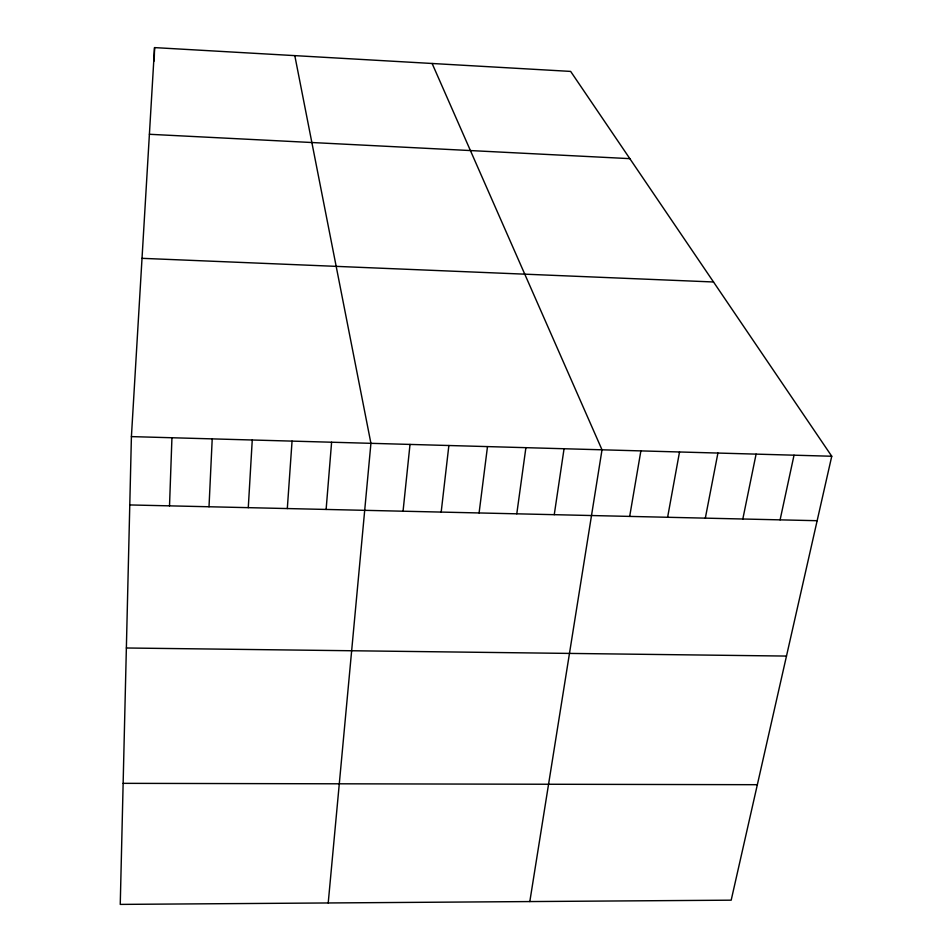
<?xml version="1.0" encoding="UTF-8"?>
<svg xmlns="http://www.w3.org/2000/svg" width="952" height="952" viewBox="0 0 952 952"><rect width="100%" height="100%" fill="white"/><g stroke="black" fill="none" stroke-linecap="round" stroke-linejoin="round"><path stroke-width="1.43" d="M131.412 436.611L120.249 904.4L731.184 900.176L831.75 456.246L570.653 71.412L154.557 47.6L131.412 436.611L831.75 456.246M154.188 60.976L154.557 47.6M169.515 505.857L171.943 437.742M209.012 506.762L212.213 438.872M248.282 507.666L252.256 439.991M287.314 508.558L292.05 441.109M326.12 509.451L331.605 442.228M328.214 902.96L370.923 443.323L294.799 55.621M403.053 511.212L410.014 444.417M441.181 512.081L448.868 445.512M479.094 512.949L487.495 446.595M516.781 513.818L525.897 447.666M554.254 514.675L564.06 448.737M529.812 901.568L602.009 449.808L432.125 63.486M629.677 516.412L640.874 450.903M667.614 517.281L679.514 451.986M705.325 518.15L717.915 453.057M742.822 519.007L756.09 454.128M780.093 519.863L794.027 455.199M123.141 783.341L757.34 784.698M126.366 647.991L786.483 656.071M129.781 504.941L817.149 520.708M142.026 258.325L713.524 281.982M149.404 134.28L629.843 158.651"/></g></svg>
